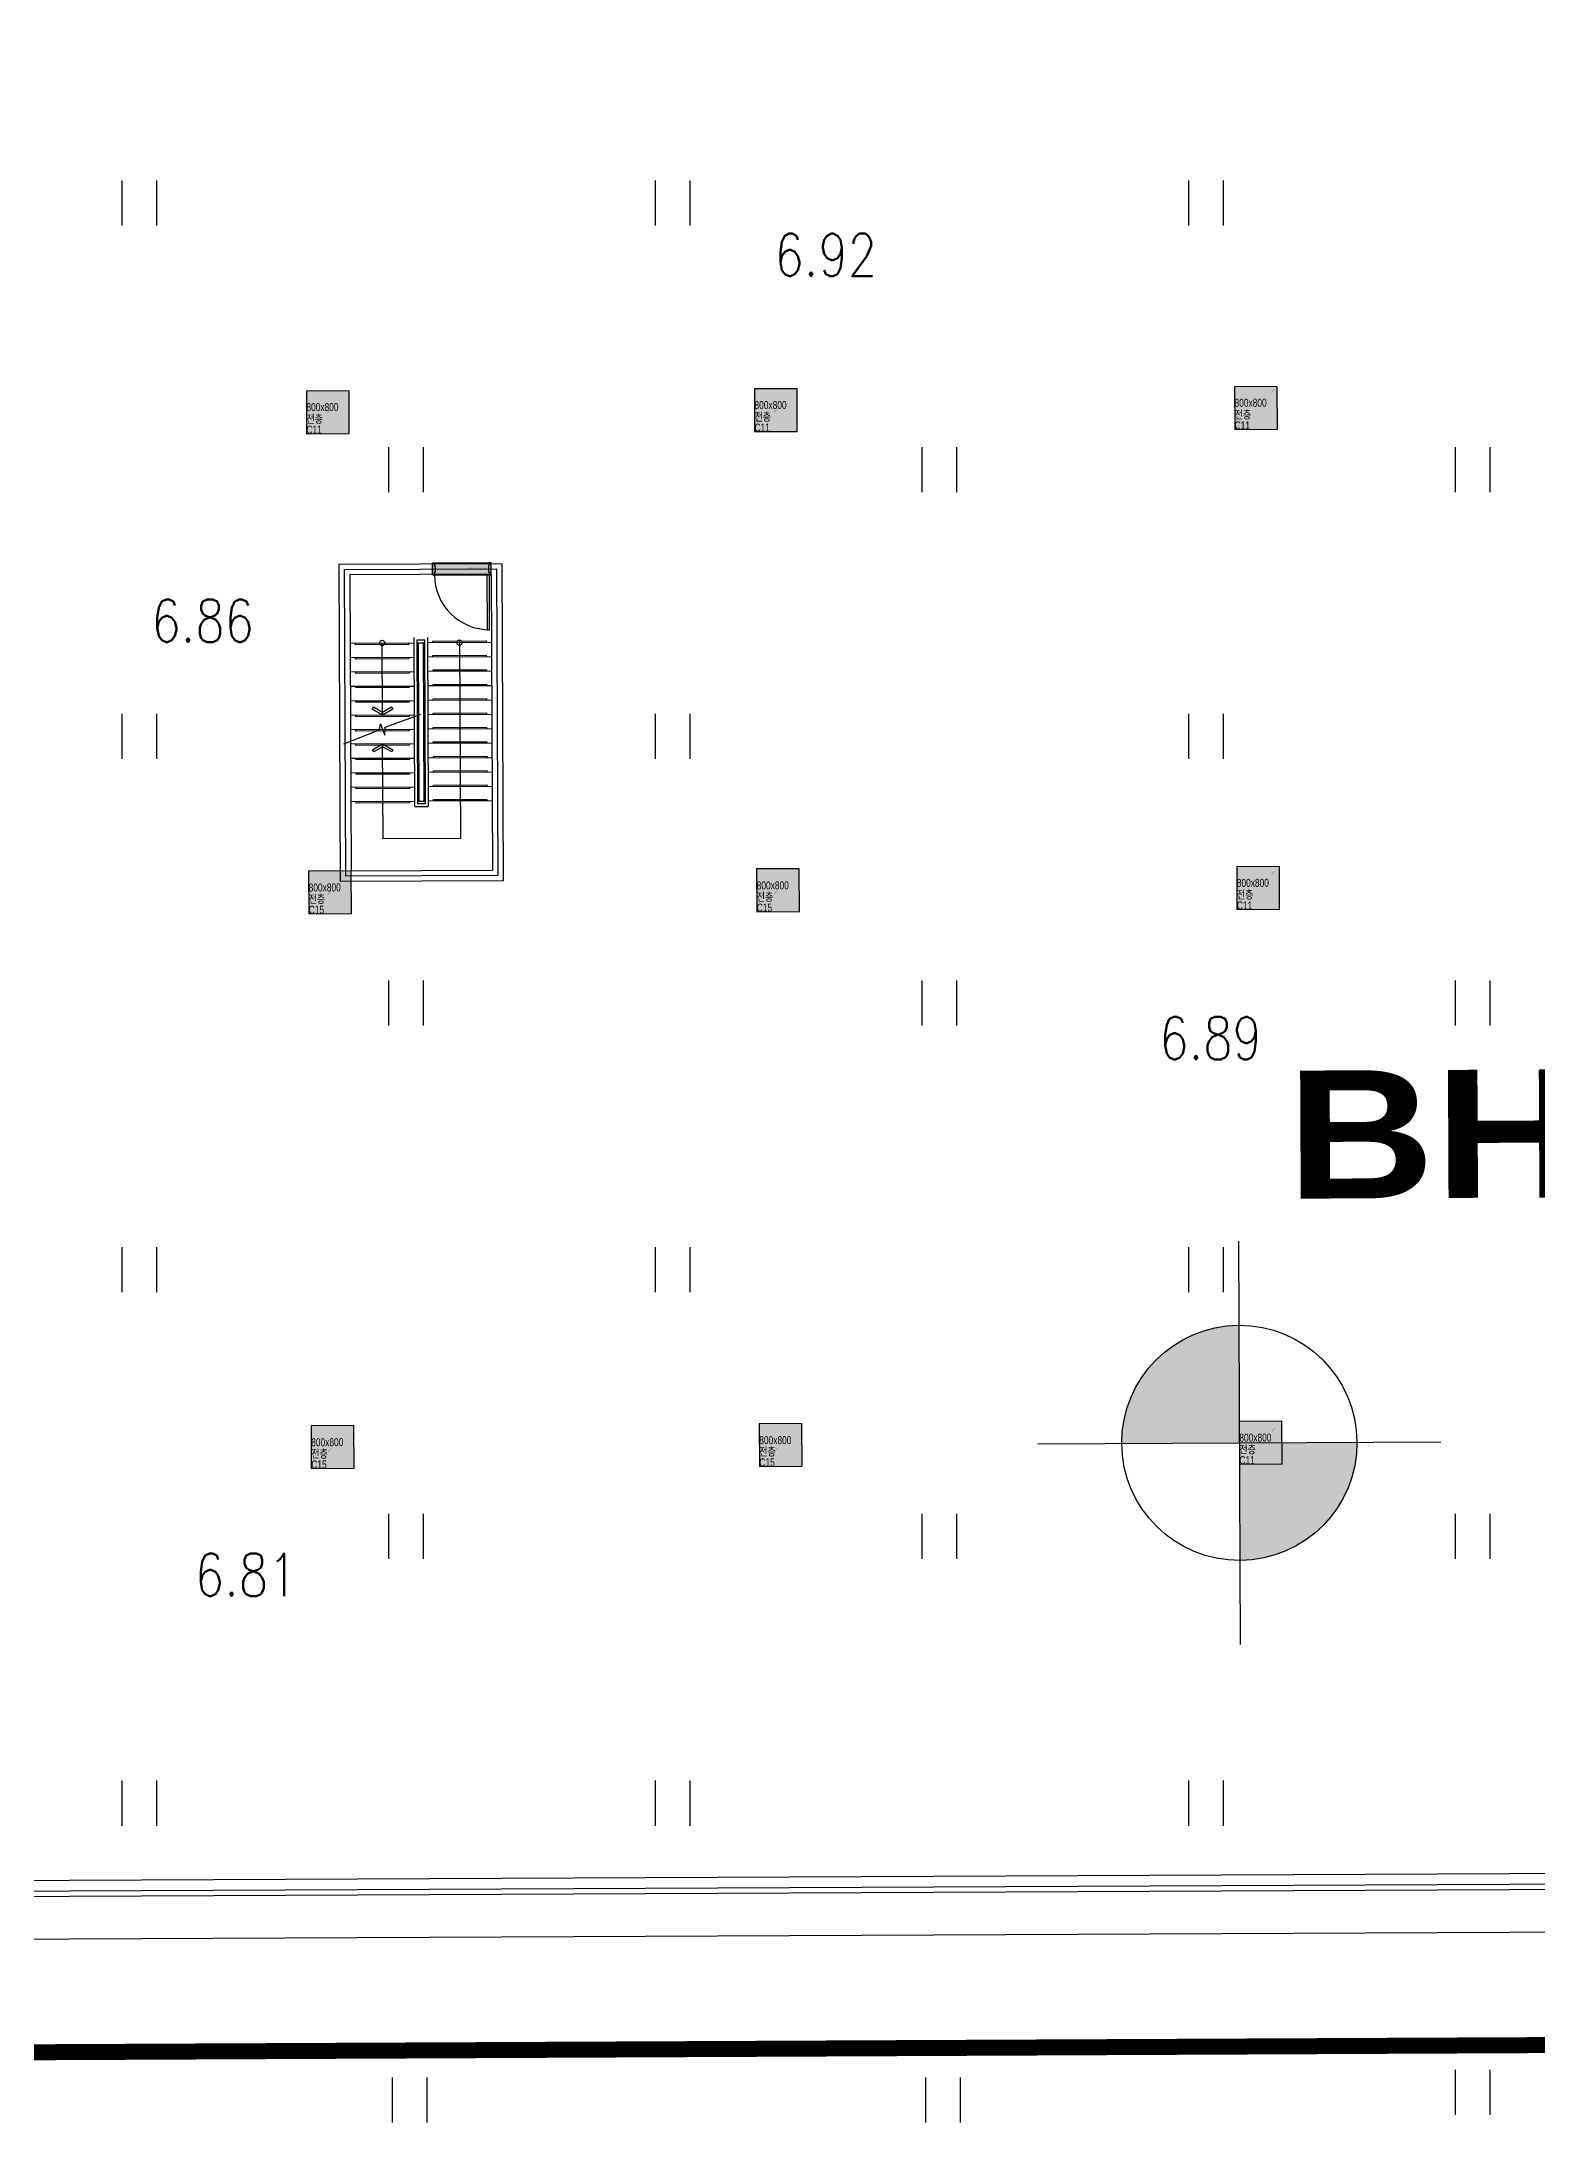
# Model space of a CAD drawing. Extents: x 582395 to 582722, y 2329868 to 2330119.
# Drawn here: x 582462.52 to 582490.56, y 2329956.15 to 2329995.15 of the extents above; entities that cross this region are included whole.
import ezdxf
from ezdxf.enums import TextEntityAlignment as Align

# ---------------------------------------------------------------- set-up
doc = ezdxf.new("R2010")
doc.units = 0
doc.linetypes.add('ACAD_ISO05W100', pattern=[33, 24, -3, 0, -3, 0, -3])
doc.linetypes.add('CENTER2', pattern=[1.125, 0.75, -0.125, 0.125, -0.125])
for name, color, linetype in [('A-254', 254, 'Continuous'), ('A-CEN2', 8, 'CENTER2'), ('A-COL', 2, 'Continuous'), ('A-CON', 2, 'Continuous'), ('A-ELE4', 8, 'Continuous'), ('A-HR', 6, 'Continuous'), ('A-SITE', 2, 'ACAD_ISO05W100'), ('A-STR', 4, 'Continuous'), ('A-SYM', 7, 'Continuous'), ('A-WALB', 3, 'Continuous'), ('dc1', 4, 'Continuous'), ('KYHIEU', 3, 'Continuous'), ('RG', 11, 'Continuous'), ('X-PLAN$0$A-DOOR', 4, 'Continuous'), ('X-PLAN$0$A-DOORF', 9, 'Continuous'), ('새 블$0$_A-DIM', 7, 'Continuous'), ('새 블$0$boring point', 2, 'Continuous')]:
    doc.layers.add(name, color=color, linetype=linetype)
doc.styles.add('DC', font='romans.shx', dxfattribs={"width": 0.8, "height": 0.8})
doc.styles.add('Hrtext', font='', dxfattribs={"width": 0.8})
doc.styles.add('X-PLAN$0$Standard', font='')
doc.styles.add('새 블$0$arial black', font='')
doc.styles.get('Hrtext').set_extended_font_data('Dotum')
doc.styles.get('X-PLAN$0$Standard').set_extended_font_data('DotumChe')
doc.styles.get('새 블$0$arial black').set_extended_font_data('Arial Black')

# ---------------------------------------------------------------- blocks, each defined once
blk = doc.blocks.new('A$C4eba979e')
at = {"layer": 'A-254'}
h = blk.add_hatch(color=256, dxfattribs=at)
h.dxf.hatch_style = 1
h.paths.add_polyline_path([(400, 400), (-400, 400), (-400, -400), (400, -400)])
at = {"layer": 'A-COL'}
blk.add_lwpolyline([(-400, -400), (400, -400), (400, 400), (-400, 400)], close=True, dxfattribs=at)
at = {"layer": 'Defpoints', "const_width": 0.373}
blk.add_lwpolyline([(400, 400), (-400, -400)], dxfattribs=at)
at = {"layer": 'Defpoints', "style": 'Hrtext', "width": 0.8}
for s, p in [('800x800', (-400, 22)), ('C11', (-400, -400)), ('전층', (-400, -200))]:
    blk.add_text(s, height=150, dxfattribs=at).set_placement(p)
blk = doc.blocks.new('A$Cdcac2b4a')
at = {"layer": 'A-254'}
h = blk.add_hatch(color=256, dxfattribs=at)
h.dxf.hatch_style = 1
h.paths.add_polyline_path([(400, 400), (-400, 400), (-400, -400), (400, -400)])
at = {"layer": 'A-COL'}
blk.add_lwpolyline([(-400, -400), (400, -400), (400, 400), (-400, 400)], close=True, dxfattribs=at)
at = {"layer": 'Defpoints', "const_width": 0.373}
blk.add_lwpolyline([(400, 400), (-400, -400)], dxfattribs=at)
at = {"layer": 'Defpoints', "style": 'Hrtext', "width": 0.8}
for s, p in [('800x800', (-400, 16)), ('C15 ', (-400, -400)), ('전층', (-400, -200))]:
    blk.add_text(s, height=150, dxfattribs=at).set_placement(p)
blk = doc.blocks.new('X-PLAN$0$SD-1000-220')
at = {"layer": 'X-PLAN$0$A-DOOR', "true_color": 0xffffff}
h = blk.add_hatch(color=7, dxfattribs=at)
h.dxf.hatch_style = 1
h.paths.add_polyline_path([(0, -192), (1100, -192), (1100, 28), (0, 28)])
at = {"layer": 'X-PLAN$0$A-DOOR'}
for points in [[(35, 28), (80, 28), (80, 1058), (35, 1058)], [(0, -192), (35, -192), (35, -142), (50, -142), (50, -22), (35, -22), (35, 28), (0, 28)], [(1100, -192), (1065, -192), (1065, -142), (1050, -142), (1050, -22), (1065, -22), (1065, 28), (1100, 28)]]:
    blk.add_lwpolyline(points, close=True, dxfattribs=at)
at = {"layer": 'X-PLAN$0$A-DOOR', "color": 7, "true_color": 0xffffff}
blk.add_lwpolyline([(0, -192), (1100, -192), (1100, 28), (0, 28)], close=True, dxfattribs=at)
at = {"layer": 'X-PLAN$0$A-DOORF'}
blk.add_arc((35, 28), 1030, 359.9893, 90.0107, dxfattribs=at)
at = {"layer": 'Defpoints', "linetype": 'Continuous', "style": 'X-PLAN$0$Standard', "text_generation_flag": 6}
blk.add_text('SD-1100-220', height=37.5, rotation=180, dxfattribs=at).set_placement((251, -88), align=Align.MIDDLE)
blk = doc.blocks.new('새 블$0$A$C76023817')
at = {"layer": '새 블$0$boring point'}
h = blk.add_hatch(color=3, dxfattribs=at)
edge = h.paths.add_edge_path()
edge.add_line((0, 0), (0, 1378))
edge.add_ellipse((0, 0), major_axis=(-120, 1373), ratio=1, start_angle=-5.0166, end_angle=84.9834)
edge.add_line((-1378, 0), (0, 0))
h = blk.add_hatch(color=3, dxfattribs=at)
edge = h.paths.add_edge_path()
edge.add_line((0, 0), (0, -1378))
edge.add_ellipse((0, 0), major_axis=(-120, 1373), ratio=1, start_angle=174.9834, end_angle=264.9834)
edge.add_line((1378, 0), (0, 0))
at = {"layer": '새 블$0$boring point', "color": 3}
for p, q in [((0, 2362), (0, -2362)), ((-2362, 0), (2362, 0))]:
    blk.add_line(p, q, dxfattribs=at)
blk.add_ellipse((0, 0), major_axis=(-2, 1378), ratio=1, start_param=4.710742435276957, end_param=10.99392774245654, dxfattribs=at)

msp = doc.modelspace()

# ---------------------------------------------------------------- linework, layer by layer
at = {"layer": 'A-CEN2', "color": 8, "ltscale": 10}
msp.add_lwpolyline([(582471.048, 2329985.27), (582471.075, 2329979.52), (582468.225, 2329979.507), (582468.198, 2329985.257)], close=True, dxfattribs=at)
at = {"layer": 'A-CON', "color": 8, "ltscale": 10}
for p, q in [((582470.948, 2329985.17), (582468.298, 2329985.158)), ((582468.298, 2329985.158), (582468.324, 2329979.608)), ((582468.324, 2329979.608), (582470.974, 2329979.62)), ((582667.411, 2329961.333), (582451.014, 2329960.327)), ((582668.215, 2329960.537), (582450.217, 2329959.523))]:
    msp.add_line(p, q, dxfattribs=at)
for points in [[(582468.097, 2329985.357), (582471.147, 2329985.371), (582471.175, 2329979.421), (582468.125, 2329979.407), (582468.097, 2329985.357)], [(582470.948, 2329985.17), (582470.974, 2329979.62)]]:
    msp.add_lwpolyline(points, dxfattribs=at)
at = {"layer": 'A-ELE4', "color": 8}
for points in [[(582469.404, 2329983.883), (582469.404, 2329983.853), (582468.404, 2329983.848), (582468.404, 2329983.878)], [(582469.406, 2329983.613), (582469.406, 2329983.583), (582468.406, 2329983.578), (582468.406, 2329983.608)], [(582469.854, 2329983.885), (582469.854, 2329983.915), (582470.854, 2329983.919), (582470.854, 2329983.889)], [(582469.856, 2329983.615), (582469.855, 2329983.645), (582470.855, 2329983.649), (582470.856, 2329983.619)], [(582469.407, 2329983.343), (582469.407, 2329983.313), (582468.407, 2329983.308), (582468.407, 2329983.338)], [(582469.857, 2329983.345), (582469.857, 2329983.375), (582470.857, 2329983.379), (582470.857, 2329983.349)], [(582469.408, 2329983.073), (582469.408, 2329983.043), (582468.408, 2329983.038), (582468.408, 2329983.068)], [(582469.409, 2329982.803), (582469.41, 2329982.773), (582468.41, 2329982.768), (582468.409, 2329982.798)], [(582469.858, 2329983.075), (582469.858, 2329983.105), (582470.858, 2329983.109), (582470.858, 2329983.079)], [(582469.859, 2329982.805), (582469.859, 2329982.835), (582470.859, 2329982.839), (582470.859, 2329982.809)], [(582469.411, 2329982.533), (582469.411, 2329982.503), (582468.411, 2329982.498), (582468.411, 2329982.528)], [(582469.861, 2329982.535), (582469.86, 2329982.565), (582470.86, 2329982.569), (582470.861, 2329982.539)], [(582469.412, 2329982.263), (582469.412, 2329982.233), (582468.412, 2329982.228), (582468.412, 2329982.258)], [(582469.862, 2329982.265), (582469.862, 2329982.295), (582470.862, 2329982.299), (582470.862, 2329982.269)], [(582469.863, 2329981.995), (582469.863, 2329982.025), (582470.863, 2329982.029), (582470.863, 2329981.999)], [(582469.413, 2329981.993), (582469.413, 2329981.963), (582468.413, 2329981.958), (582468.413, 2329981.988)], [(582469.414, 2329981.723), (582469.415, 2329981.693), (582468.415, 2329981.688), (582468.414, 2329981.718)], [(582469.864, 2329981.725), (582469.864, 2329981.755), (582470.864, 2329981.759), (582470.864, 2329981.729)], [(582469.416, 2329981.453), (582469.416, 2329981.423), (582468.416, 2329981.418), (582468.416, 2329981.448)], [(582469.866, 2329981.455), (582469.866, 2329981.485), (582470.865, 2329981.489), (582470.866, 2329981.459)], [(582469.867, 2329981.185), (582469.867, 2329981.215), (582470.867, 2329981.219), (582470.867, 2329981.189)], [(582469.417, 2329981.183), (582469.417, 2329981.153), (582468.417, 2329981.148), (582468.417, 2329981.178)], [(582469.418, 2329980.913), (582469.418, 2329980.883), (582468.418, 2329980.878), (582468.418, 2329980.908)], [(582469.868, 2329980.915), (582469.868, 2329980.945), (582470.868, 2329980.949), (582470.868, 2329980.919)]]:
    msp.add_lwpolyline(points, dxfattribs=at)
at = {"layer": 'A-HR', "color": 8}
for p, q in [((582469.519, 2329980.813), (582469.504, 2329983.983)), ((582469.754, 2329983.984), (582469.769, 2329980.814)), ((582469.704, 2329983.934), (582469.554, 2329983.933)), ((582469.554, 2329983.933), (582469.568, 2329980.863)), ((582469.718, 2329980.864), (582469.704, 2329983.934)), ((582469.718, 2329980.864), (582469.568, 2329980.863)), ((582469.519, 2329980.813), (582469.769, 2329980.814))]:
    msp.add_line(p, q, dxfattribs=at)
at = {"layer": 'A-SITE', "const_width": 0.3}
msp.add_lwpolyline([(582670.15, 2330026.75), (582640.01, 2330056.61), (582447.17, 2330055.71), (582447.61, 2329957.39), (582670.47, 2329958.45)], close=True, dxfattribs=at)
at = {"layer": 'A-STR', "color": 8}
for p, q in [((582468.304, 2329983.878), (582469.504, 2329983.883)), ((582468.306, 2329983.608), (582469.506, 2329983.613)), ((582469.554, 2329983.883), (582469.679, 2329983.884)), ((582469.556, 2329983.613), (582469.581, 2329983.614)), ((582469.579, 2329983.884), (582469.593, 2329980.914)), ((582469.693, 2329980.914), (582469.679, 2329983.884)), ((582469.704, 2329983.884), (582469.679, 2329983.884)), ((582469.706, 2329983.614), (582469.681, 2329983.614)), ((582470.954, 2329983.89), (582469.754, 2329983.884)), ((582470.956, 2329983.62), (582469.756, 2329983.614)), ((582468.307, 2329983.338), (582469.507, 2329983.343)), ((582469.557, 2329983.343), (582469.582, 2329983.344)), ((582469.707, 2329983.344), (582469.682, 2329983.344)), ((582470.957, 2329983.35), (582469.757, 2329983.344)), ((582468.308, 2329983.068), (582469.508, 2329983.073)), ((582468.309, 2329982.798), (582469.509, 2329982.803)), ((582469.558, 2329983.073), (582469.583, 2329983.074)), ((582469.559, 2329982.803), (582469.584, 2329982.804)), ((582469.708, 2329983.074), (582469.683, 2329983.074)), ((582469.709, 2329982.804), (582469.684, 2329982.804)), ((582470.958, 2329983.08), (582469.758, 2329983.074)), ((582470.959, 2329982.81), (582469.759, 2329982.804)), ((582468.311, 2329982.528), (582469.511, 2329982.533)), ((582469.561, 2329982.533), (582469.586, 2329982.534)), ((582469.711, 2329982.534), (582469.686, 2329982.534)), ((582470.961, 2329982.54), (582469.761, 2329982.534)), ((582468.312, 2329982.258), (582469.512, 2329982.263)), ((582469.562, 2329982.263), (582469.587, 2329982.264)), ((582469.712, 2329982.264), (582469.687, 2329982.264)), ((582470.962, 2329982.27), (582469.762, 2329982.264)), ((582470.963, 2329982), (582469.763, 2329981.994)), ((582468.313, 2329981.988), (582469.513, 2329981.993)), ((582468.314, 2329981.718), (582469.514, 2329981.723)), ((582469.563, 2329981.993), (582469.588, 2329981.994)), ((582469.564, 2329981.723), (582469.589, 2329981.724)), ((582469.713, 2329981.994), (582469.688, 2329981.994)), ((582469.714, 2329981.724), (582469.689, 2329981.724)), ((582470.964, 2329981.73), (582469.764, 2329981.724)), ((582468.316, 2329981.448), (582469.516, 2329981.453)), ((582469.566, 2329981.453), (582469.591, 2329981.454)), ((582469.716, 2329981.454), (582469.691, 2329981.454)), ((582470.966, 2329981.46), (582469.766, 2329981.454)), ((582468.317, 2329981.178), (582469.517, 2329981.183)), ((582468.318, 2329980.908), (582469.518, 2329980.913)), ((582469.567, 2329981.183), (582469.592, 2329981.184)), ((582469.568, 2329980.913), (582469.718, 2329980.914)), ((582469.717, 2329981.184), (582469.692, 2329981.184)), ((582470.967, 2329981.19), (582469.767, 2329981.184)), ((582470.968, 2329980.92), (582469.768, 2329980.914))]:
    msp.add_line(p, q, dxfattribs=at)
at = {"layer": 'A-SYM', "color": 8}
for points in [[(582468.911, 2329982.53), (582468.904, 2329983.88)], [(582470.354, 2329983.887), (582470.371, 2329980.217), (582468.921, 2329980.21), (582468.913, 2329981.99)], [(582468.184, 2329981.989), (582468.854, 2329982.251), (582468.87, 2329982.367), (582468.954, 2329982.154), (582468.963, 2329982.302), (582469.631, 2329982.546)]]:
    msp.add_lwpolyline(points, dxfattribs=at)
for points in [[(582468.718, 2329982.64), (582468.742, 2329982.682), (582468.91, 2329982.586), (582469.078, 2329982.684), (582469.102, 2329982.642), (582468.911, 2329982.53)], [(582469.106, 2329981.88), (582469.082, 2329981.839), (582468.913, 2329981.935), (582468.746, 2329981.837), (582468.722, 2329981.879), (582468.913, 2329981.99)]]:
    msp.add_lwpolyline(points, close=True, dxfattribs=at)
for centre in [(582468.904, 2329983.88), (582470.354, 2329983.887)]:
    msp.add_circle(centre, 0.05, dxfattribs=at)
at = {"layer": 'A-WALB', "color": 8, "ltscale": 10}
for p, q in [((582556.611, 2329961.118), (582451.012, 2329960.627)), ((582556.612, 2329960.918), (582451.013, 2329960.427))]:
    msp.add_line(p, q, dxfattribs=at)
at = {"layer": 'KYHIEU'}
for p, q in [((582464.022, 2329992.553), (582464.022, 2329991.708)), ((582464.672, 2329992.553), (582464.672, 2329991.708)), ((582474.022, 2329992.553), (582474.022, 2329991.708)), ((582474.672, 2329992.553), (582474.672, 2329991.708)), ((582484.022, 2329992.553), (582484.022, 2329991.708)), ((582484.672, 2329992.553), (582484.672, 2329991.708)), ((582469.022, 2329987.553), (582469.022, 2329986.708)), ((582469.672, 2329987.553), (582469.672, 2329986.708)), ((582479.022, 2329987.553), (582479.022, 2329986.708)), ((582479.672, 2329987.553), (582479.672, 2329986.708)), ((582489.022, 2329987.553), (582489.022, 2329986.708)), ((582489.672, 2329987.553), (582489.672, 2329986.708)), ((582464.022, 2329982.553), (582464.022, 2329981.708)), ((582464.672, 2329982.553), (582464.672, 2329981.708)), ((582474.022, 2329982.553), (582474.022, 2329981.708)), ((582474.672, 2329982.553), (582474.672, 2329981.708)), ((582484.022, 2329982.553), (582484.022, 2329981.708)), ((582484.672, 2329982.553), (582484.672, 2329981.708)), ((582469.022, 2329977.553), (582469.022, 2329976.708)), ((582469.672, 2329977.553), (582469.672, 2329976.708)), ((582479.022, 2329977.553), (582479.022, 2329976.708)), ((582479.672, 2329977.553), (582479.672, 2329976.708)), ((582489.022, 2329977.553), (582489.022, 2329976.708)), ((582489.672, 2329977.553), (582489.672, 2329976.708)), ((582464.022, 2329972.553), (582464.022, 2329971.708)), ((582464.672, 2329972.553), (582464.672, 2329971.708)), ((582474.022, 2329972.553), (582474.022, 2329971.708)), ((582474.672, 2329972.553), (582474.672, 2329971.708)), ((582484.022, 2329972.553), (582484.022, 2329971.708)), ((582484.672, 2329972.553), (582484.672, 2329971.708)), ((582469.022, 2329967.553), (582469.022, 2329966.708)), ((582469.672, 2329967.553), (582469.672, 2329966.708)), ((582479.022, 2329967.553), (582479.022, 2329966.708)), ((582479.672, 2329967.553), (582479.672, 2329966.708)), ((582489.022, 2329967.553), (582489.022, 2329966.708)), ((582489.672, 2329967.553), (582489.672, 2329966.708)), ((582464.022, 2329962.553), (582464.022, 2329961.708)), ((582464.672, 2329962.553), (582464.672, 2329961.708)), ((582474.022, 2329962.553), (582474.022, 2329961.708)), ((582474.672, 2329962.553), (582474.672, 2329961.708)), ((582484.022, 2329962.553), (582484.022, 2329961.708)), ((582484.672, 2329962.553), (582484.672, 2329961.708)), ((582489.022, 2329957.131), (582489.022, 2329956.286)), ((582489.672, 2329957.131), (582489.672, 2329956.286)), ((582469.092, 2329956.99), (582469.092, 2329956.146)), ((582469.742, 2329956.99), (582469.742, 2329956.146)), ((582479.092, 2329956.99), (582479.092, 2329956.146)), ((582479.742, 2329956.99), (582479.742, 2329956.146))]:
    msp.add_line(p, q, dxfattribs=at)
at = {"layer": 'RG', "color": 11}
msp.add_line((582447.61, 2329957.39), (582670.47, 2329958.45), dxfattribs=at)
msp.add_lwpolyline([(582670.15, 2330026.75), (582640.01, 2330056.61), (582447.17, 2330055.71), (582447.61, 2329957.39), (582670.47, 2329958.45)], close=True, dxfattribs=at)

# ---------------------------------------------------------------- block references
at = {"layer": 'A-CON', "color": 8, "xscale": 0.001, "yscale": 0.001, "zscale": 0.001, "rotation": 0.2665116774998639}
for name, p in [('A$C4eba979e', (582476.284, 2329988.245)), ('A$C4eba979e', (582485.284, 2329988.287)), ('A$C4eba979e', (582467.884, 2329988.206)), ('A$C4eba979e', (582485.326, 2329979.287)), ('A$Cdcac2b4a', (582467.926, 2329979.206)), ('A$Cdcac2b4a', (582476.326, 2329979.245)), ('A$Cdcac2b4a', (582467.974, 2329968.806)), ('A$Cdcac2b4a', (582476.374, 2329968.845)), ('A$C4eba979e', (582485.374, 2329968.887))]:
    msp.add_blockref(name, p, dxfattribs=at)
at = {"layer": 'X-PLAN$0$A-DOOR', "color": 8, "xscale": 0.001, "yscale": 0.001, "zscale": 0.001, "rotation": 180.2665116774999}
msp.add_blockref('X-PLAN$0$SD-1000-220', (582470.948, 2329985.188), dxfattribs=at)
at = {"layer": '새 블$0$boring point', "color": 3, "xscale": 0.001599999995588582, "yscale": 0.001599999995588582, "zscale": 0.001599999995588582, "rotation": 0.2665113246747969}
msp.add_blockref('새 블$0$A$C76023817', (582484.974, 2329968.885), dxfattribs=at)

# ---------------------------------------------------------------- texts
at = {"layer": 'dc1', "style": 'DC', "width": 0.8}
for s, p in [('6.92', (582476.259, 2329990.754)), ('6.86', (582464.579, 2329983.897)), ('6.89', (582483.474, 2329976.071)), ('6.81', (582465.393, 2329966.011))]:
    msp.add_text(s, height=0.8001, dxfattribs=at).set_placement(p)
at = {"layer": '새 블$0$_A-DIM', "color": 3, "style": '새 블$0$arial black'}
msp.add_text('BH-8', height=2.4, rotation=0.2665, dxfattribs=at).set_placement((582490.339, 2329974.683), align=Align.MIDDLE_CENTER)

doc.saveas('drawing.dxf')
